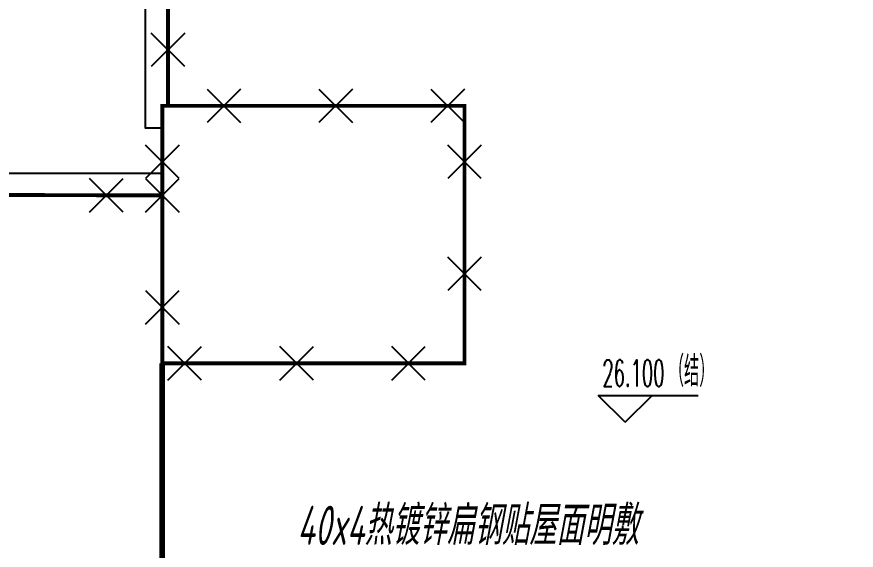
# Model space of a CAD drawing. Extents: x 2803505 to 5851001, y -1372902 to 24339.
# Drawn here: x 3738664 to 3746164, y -715421 to -710658 of the extents above; entities that cross this region are included whole.
import ezdxf
from ezdxf.xclip import XClip

# ---------------------------------------------------------------- set-up
doc = ezdxf.new("R2010")
doc.units = 0
doc.header["$LTSCALE"] = 1000
doc.header["$MEASUREMENT"] = 0
doc.header["$XCLIPFRAME"] = 2
doc.linetypes.add('__DASH', pattern=[0.35, 0.25, -0.1])
doc.linetypes.add('DOTE', pattern=[2.4200000000000004, 2, -0.2, 0.02, -0.2])
doc.layers.get('0').update_dxf_attribs({"linetype": 'CONTINUOUS'})
for name, color, linetype in [('!!电气', 1, 'CONTINUOUS'), ('$RECOVER_210609100354-0', 7, 'CONTINUOUS'), ('DIM-照明', 7, 'CONTINUOUS'), ('DIM_ELEV', 3, 'CONTINUOUS'), ('LWIRE', 4, 'CONTINUOUS'), ('ROOF', 183, 'CONTINUOUS'), ('WIRE-避雷', 4, 'CONTINUOUS')]:
    doc.layers.add(name, color=color, linetype=linetype)
doc.layers.add('DOTE', color=19, linetype='DOTE', lineweight=9)
doc.styles.add('_TCH_DIM', font='SIMPLEX', dxfattribs={"bigfont": 'GBCBIG'})
doc.styles.add('HZTXT', font='gbeitc.shx', dxfattribs={"width": 0.8, "height": 400, "bigfont": 'hztxt.shx'})

# ---------------------------------------------------------------- blocks, each defined once
blk = doc.blocks.new('A$C74D73064')
at = {"layer": 'DOTE', "color": 252}
blk.add_line((-86385.24772744626, 67619.25646164955), (196116.0437006025, 67619.25646164955), dxfattribs=at)
blk = doc.blocks.new('A$C1F33016B')
at = {"layer": '$RECOVER_210609100354-0', "color": 252, "const_width": 8}
blk.add_lwpolyline([(11150.00000472367, 6999.9999988419), (13849.9999949839, 6999.9999988419), (13849.9999949839, 4699.999998799525), (11150.00000472367, 4699.999998799525)], close=True, dxfattribs=at)
at = {"layer": 'DIM_ELEV'}
for p, q in [((15285.8816550849, 4173.99806312751), (15045.8816550849, 4413.99806312751)), ((15045.8816550849, 4413.99806312751), (15938.13203848526, 4413.99806312751)), ((15285.8816550849, 4173.99806312751), (15525.8816550849, 4413.99806312751))]:
    blk.add_line(p, q, dxfattribs=at)
at = {"layer": 'ROOF', "color": 252, "ltscale": 0.8}
for points in [[(10399.99993904866, 10999.9999990263), (10399.99993904866, 12449.99999882351), (14599.99993998557, 12449.99999882351), (14599.99993998557, 10999.9999990263), (13799.99994006939, 10999.9999990263), (13799.9999378752, 8400.27025674237), (15799.79590952396, 8400.270255054114), (15799.79590952396, 8999.999999580905), (20199.99994010385, 8999.999999580905), (20199.99994010385, 6199.999999793712), (22050.01136052329, 6199.999999749474), (22050.01136052236, 1900.068179056048), (15599.95704866387, 1899.931803827174), (15599.95759219024, 99.99999998975545), (9400.042421364225, 100.0000000107102), (9400.041877837852, 1899.939857619116), (3599.988519361243, 1900.062273277901), (3599.999431967735, 6199.99999175407), (4799.999940171838, 6199.999992233701), (4799.999938946217, 8999.99999114126), (6399.999938962981, 8999.99999120878), (6399.999939022586, 6199.999999791384), (11150.00000472367, 6199.999999791384)], [(11199.99993904866, 6999.9999988419), (11199.99993904866, 10999.9999990263), (10399.99993904866, 10999.9999990263)], [(11149.9774788022, 6799.996107412968), (10999.99993897043, 6799.995862165), (10999.99993937928, 10799.99999900162), (8299.999938422814, 10799.99999896553), (8299.999938447028, 8999.99879467301), (6599.999938891269, 8999.99879463669), (6599.999938947149, 6399.999992001802), (11149.99994251318, 6399.999997232575)]]:
    blk.add_lwpolyline(points, dxfattribs=at)
at = {"layer": 'DIM_ELEV', "color": 7, "style": '_TCH_DIM'}
for s, height, width, p in [('26.100', 238, 0.4941176470588236, (15081.95974831842, 4494.078063127585)), ('（结）', 270.0709219858156, 0.7, (15675.55974831898, 4494.078063127585))]:
    blk.add_text(s, height=height, dxfattribs=dict(at, width=width)).set_placement(p)
blk = doc.blocks.new('$TelecSys$00000009')
for p, q in [((-0.5, 0.5), (0.5, -0.5)), ((0.5, 0.5), (-0.5, -0.5))]:
    blk.add_line(p, q)

msp = doc.modelspace()

# ---------------------------------------------------------------- block references
at = {"layer": '!!电气'}
msp.add_blockref('A$C1F33016B', (3728813.596625341, -718453.3751683426), dxfattribs=at)
at = {"color": 252}
ref = msp.add_blockref('A$C74D73064', (3714796.193702539, -781511.266358979), dxfattribs=at)
XClip(ref).set_block_clipping_path([(-72082.59762963868, 50822.25773316459), (-18082.61076209729, 70322.2577319878)])

# ---------------------------------------------------------------- next in the draw order: linework, layer by layer
at = {"layer": 'WIRE-避雷', "color": 4, "const_width": 35}
for points in [[(3739213.59656439, -707453.3751693163), (3740013.59656439, -707453.3751693163), (3740013.59656439, -711453.3751695007), (3739963.596630065, -711453.3751695007), (3739963.596630065, -712253.3751685512), (3735213.596564364, -712253.3751686523), (3735213.596564304, -709453.3751771338), (3735213.596564224, -709253.3751777741)], [(3740013.59656439, -711453.3751695007), (3742663.596620325, -711453.3751695007), (3742663.596620325, -713753.3751695431), (3739963.596630065, -713753.3751695431), (3739963.596630033, -712253.3751685512)]]:
    msp.add_lwpolyline(points, dxfattribs=at)
at = {"layer": 'WIRE-避雷', "color": 4, "linetype": '__DASH', "const_width": 50}
msp.add_lwpolyline([(3739963.596630065, -713753.3751695433), (3739963.596659165, -719453.3751678255)], dxfattribs=at)

# ---------------------------------------------------------------- next in the draw order: block references
at = {"layer": 'LWIRE', "color": 1, "xscale": 300, "yscale": 300, "zscale": 300}
for p, rotation in [((3740013.59656439, -710953.3751693163), 270), ((3739963.596630065, -711953.3751695007), 270), ((3739463.596630065, -712253.3751685617), 180.0000000012203)]:
    msp.add_blockref('$TelecSys$00000009', p, dxfattribs=dict(at, rotation=rotation))
at = {"layer": 'LWIRE', "color": 6, "xscale": 300, "yscale": 300, "zscale": 300}
for p in [(3740513.59656439, -711453.3751695007), (3741513.59656439, -711453.3751695007), (3742513.59656439, -711453.3751695007)]:
    msp.add_blockref('$TelecSys$00000009', p, dxfattribs=at)
for p, rotation in [((3742663.596620325, -711953.3751695007), 270), ((3739963.596630033, -712253.3751695431), 90.0000000012273), ((3742663.596620325, -712953.3751695007), 270), ((3739963.596630054, -713253.3751695431), 90.0000000012273), ((3740163.596620325, -713753.3751695431), 180), ((3741163.596620325, -713753.3751695431), 180), ((3742163.596620325, -713753.3751695431), 180)]:
    msp.add_blockref('$TelecSys$00000009', p, dxfattribs=dict(at, rotation=rotation))

# ---------------------------------------------------------------- next in the draw order: texts
at = {"layer": 'DIM-照明', "style": 'HZTXT', "width": 0.7}
msp.add_text('40x4热镀锌扁钢贴屋面明敷', height=349.9999999999999, rotation=5.192677996927216e-05, dxfattribs=at).set_placement((3741169.44667794, -715374.4162559535))

doc.saveas('drawing.dxf')
